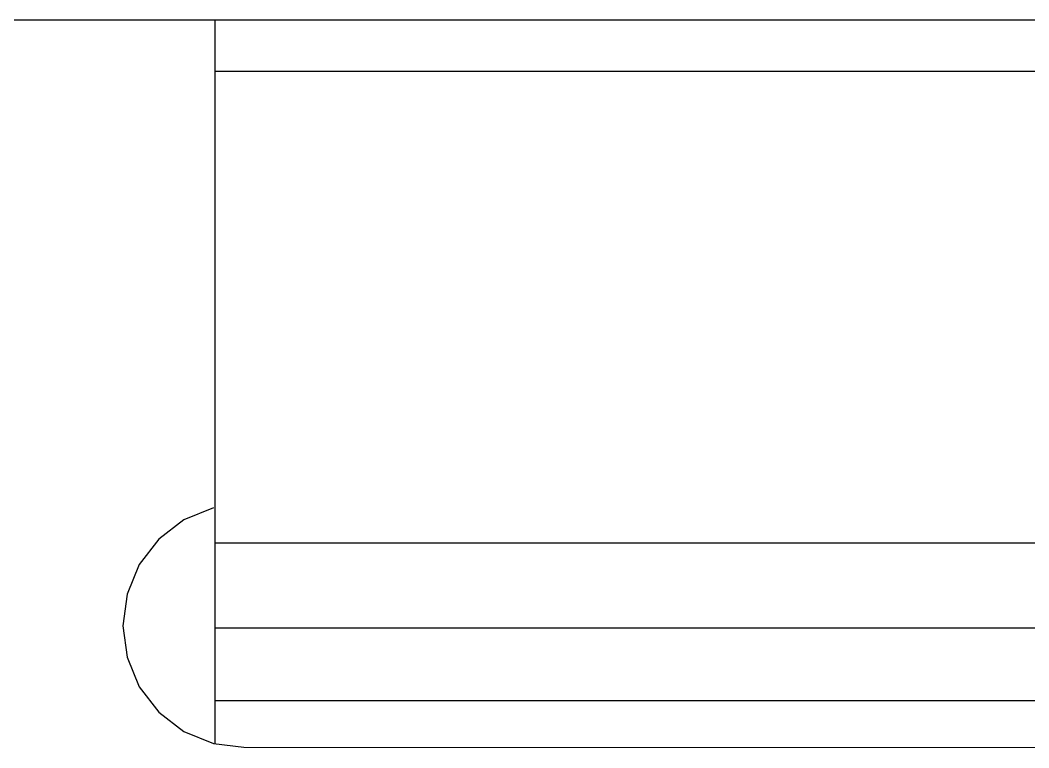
# Model space of a CAD drawing. Header units: inches. Extents: x -13 to 240, y -18 to 126.
# Drawn here: x 178.72 to 187.05, y 41.46 to 47.47 of the extents above; entities that cross this region are included whole.
import ezdxf

# ---------------------------------------------------------------- set-up
doc = ezdxf.new("R2010")
doc.units = ezdxf.units.IN
doc.header["$LTSCALE"] = 1.21
doc.header["$MEASUREMENT"] = 0
doc.layers.get('0').update_dxf_attribs({"linetype": 'CONTINUOUS'})

msp = doc.modelspace()

# ---------------------------------------------------------------- linework, layer by layer
at = {"color": 7, "linetype": 'Continuous'}
for p, q in [((197.6266, 47.4663), (178.5266, 47.4663)), ((180.3266, 47.4663), (180.3266, 41.4916)), ((180.3266, 47.0463), (195.8266, 47.0463)), ((180.3157, 43.4401), (180.0724, 43.3394)), ((180.0724, 43.3394), (179.8635, 43.1791)), ((179.8635, 43.1791), (179.7032, 42.9702)), ((195.8266, 43.1463), (180.3266, 43.1463)), ((179.7032, 42.9702), (179.6024, 42.7269)), ((179.6024, 42.7269), (179.5681, 42.4659)), ((179.5681, 42.4659), (179.6024, 42.2048)), ((195.8266, 42.4463), (180.3266, 42.4463)), ((179.6024, 42.2048), (179.7032, 41.9615)), ((179.7032, 41.9615), (179.8635, 41.7526)), ((195.8266, 41.8463), (180.3266, 41.8463)), ((179.8635, 41.7526), (180.0724, 41.5924)), ((180.0724, 41.5924), (180.3157, 41.4916)), ((180.3157, 41.4916), (180.5682, 41.4621)), ((180.5682, 41.4621), (195.5767, 41.4572))]:
    msp.add_line(p, q, dxfattribs=at)

doc.saveas('drawing.dxf')
